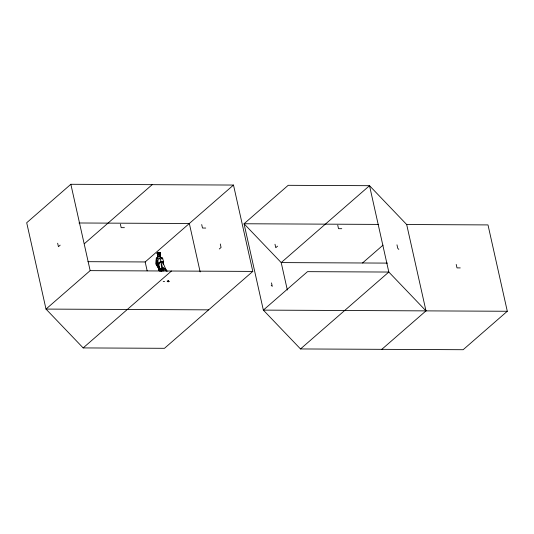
<?xml version="1.0" encoding="UTF-8"?>
<svg xmlns="http://www.w3.org/2000/svg" width="534" height="534" viewBox="0 0 534 534"><rect width="100%" height="100%" fill="white"/><g stroke="black" fill="none" stroke-linecap="round" stroke-linejoin="round"><path stroke-width="0.8" d="M158.197 267.421L156.061 264.136L156.222 259.938L157.977 256.62L159.499 256.781L160.614 255.085L160.414 252.809L158.885 252.328L157.91 254.01L157.977 256.62L156.288 258.67L156.061 264.136L158.852 269.029L158.645 267.594M159.726 270.284L158.431 270.01L159.299 262.481L161.128 261.393L163.671 261.733L162.476 258.035L157.884 255.966L157.577 253.703L158.071 252.348L158.885 252.328L160.153 255.112L159.499 256.781M161.702 271.058L161.628 268.462L163.571 268.015L165.493 268.589L167.015 271.159M158.431 270.01L158.625 268.075L158.852 269.029L157.603 265.471M160.614 255.085L160.153 255.112L160.414 252.809L160.42 254.745L159.719 256.487L162.189 258.376L162.476 258.035M159.719 256.487L160.414 252.809M163.671 261.733L163.371 262.681L162.81 262.781L162.51 261.72L159.299 262.481L157.85 265.004L158.238 266.539M159.299 262.481L157.85 265.004L156.789 263.329L157.009 257.822L159.679 258.296L161.128 261.393M162.51 261.72L165.493 268.589L163.344 268.742L162.496 269.844L163.704 270.978M158.491 269.263L163.571 268.015L160.093 268.635L159.319 269.944L159.886 271.285M70.855 184.283L26.7 222.738L46.004 309.086L83.164 347.921L164.479 348.308L252.796 271.406L233.492 185.051L70.855 184.283L90.159 270.638L46.004 309.086L208.634 309.853M60.195 245.146L58.426 246.688L57.659 243.23M84.385 243.698L152.177 184.671M87.923 261.687L145.175 261.954L233.492 185.051M83.164 347.921L171.474 271.018M219.3 248.991L221.063 247.456L220.295 243.998M277.54 246.174L275.778 247.709L275.003 244.258M362.526 262.982L383.045 245.113M300.508 348.949L388.825 272.046L369.521 185.692L288.206 185.311L244.045 223.759L263.349 310.114L300.508 348.949L463.145 349.717L507.3 311.262L487.996 224.914L406.681 224.527L369.521 185.692L281.204 262.594L287.339 290.035M381.823 349.329L425.985 310.881L406.681 224.527M160.153 255.112L156.909 253.296L158.071 252.348L159.259 252.889M159.679 258.296L158.071 259.484L157.85 265.004M168.13 280.443L169.111 281.385L168.143 281.892L167.135 281.144M160.774 271.138L160.48 268.916L161.628 268.462L161.809 270.811M163.858 270.05L162.496 269.844L163.858 270.05L161.729 270.431M160.153 258.816L162.797 258.73M78.979 222.985L189.336 223.506L200.157 271.926M378.466 224.4L244.045 223.759L281.204 262.594L387.417 263.102M124.422 227.664L121.165 227.651L120.397 224.2M205.737 228.051L202.486 228.038L201.712 224.58M341.767 228.692L338.516 228.679L337.742 225.221M460.241 267.914L456.991 267.894L456.216 264.443M90.159 270.638L252.796 271.406M507.3 311.262L263.349 310.114L307.504 271.659L388.825 272.046L425.985 310.881M163.21 281.385L164.599 281.511M167.616 280.891L169.111 281.385M156.909 253.296L157.577 253.703M163.344 268.742L165.76 270.785M398.805 249.385L397.75 248.29L396.982 244.832M271.225 285.256L272.28 286.358L271.506 282.9M165.593 269.35L166.948 271.185M160.093 268.635L158.752 265.819L159.9 270.845M156.569 261.006L156.288 258.67L158.231 264.717L157.263 261.693M156.288 258.67L156.776 260.178M160.48 268.916L161.148 271.072M162.81 262.781L163.264 264.277M162.596 267.861L160.988 261.887L161.635 268.402M145.175 261.954L147.164 270.831M161.815 269.65L162.096 271.199M157.884 255.966L157.096 257.955L157.884 255.966"/></g></svg>
